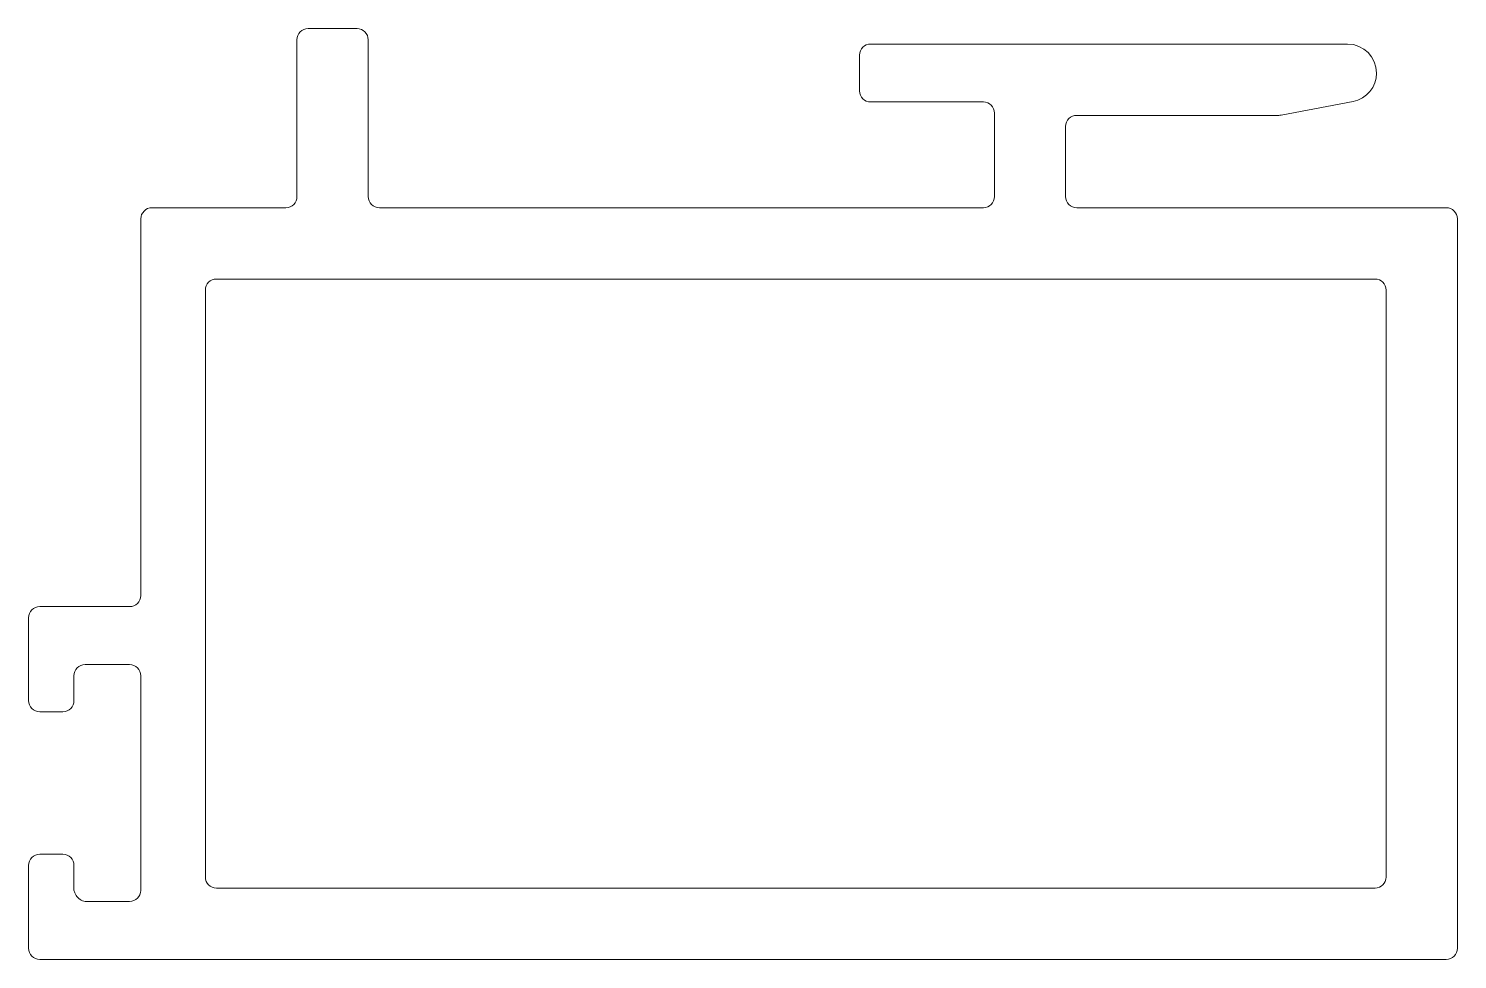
# Model space of a CAD drawing. Header units: inches. Extents: x -16 to 16.1, y 0 to 20.9.
import ezdxf

# ---------------------------------------------------------------- set-up
doc = ezdxf.new("R2010")
doc.units = ezdxf.units.IN
doc.header["$MEASUREMENT"] = 0
doc.layers.add('CLIP', color=7, linetype='Continuous')

msp = doc.modelspace()

# ---------------------------------------------------------------- linework, layer by layer
at = {"layer": 'CLIP', "color": 7, "linetype": 'Continuous', "lineweight": 0}
for p, q in [((-9.714, 20.909), (-8.614, 20.909)), ((-9.964, 17.136), (-9.964, 20.659)), ((-8.364, 20.659), (-8.364, 17.136)), ((2.918, 20.561), (13.629, 20.561)), ((2.668, 19.511), (2.668, 20.311)), ((5.45, 19.261), (2.918, 19.261)), ((13.751, 19.272), (12.133, 18.965)), ((5.7, 17.136), (5.7, 19.011)), ((12.086, 18.961), (7.545, 18.961)), ((7.295, 18.711), (7.295, 17.136)), ((-13.221, 16.886), (-10.214, 16.886)), ((-8.114, 16.886), (5.45, 16.886)), ((7.545, 16.886), (15.844, 16.886)), ((-13.471, 8.181), (-13.471, 16.636)), ((16.094, 16.636), (16.094, 0.261)), ((14.244, 15.286), (-11.771, 15.286)), ((-12.021, 15.036), (-12.021, 1.861)), ((14.494, 1.861), (14.494, 15.036)), ((-15.741, 7.931), (-13.721, 7.931)), ((-15.991, 5.821), (-15.991, 7.681)), ((-13.721, 6.631), (-14.721, 6.631)), ((-14.971, 6.381), (-14.971, 5.821)), ((-13.471, 1.561), (-13.471, 6.381)), ((-15.221, 5.571), (-15.741, 5.571)), ((-15.741, 2.371), (-15.221, 2.371)), ((-15.991, 0.261), (-15.991, 2.121)), ((-14.971, 2.121), (-14.971, 1.686)), ((-11.771, 1.611), (14.244, 1.611)), ((14.494, 1.861), (14.494, 1.861)), ((-14.721, 1.311), (-13.721, 1.311)), ((15.844, 0.011), (-15.741, 0.011))]:
    msp.add_line(p, q, dxfattribs=at)
for centre, radius, start, end in [((-9.714, 20.659), 0.25, 90, 180), ((-8.614, 20.659), 0.25, 360, 90), ((2.918, 20.311), 0.25, 90, 180), ((13.629, 19.911), 0.65, 0, 90), ((13.629, 19.911), 0.65, 280.7435, 0), ((2.918, 19.511), 0.25, 180, 270), ((5.45, 19.011), 0.25, 0, 90), ((7.545, 18.711), 0.25, 90, 180), ((12.086, 19.211), 0.25, 270, 280.7435), ((-10.214, 17.136), 0.25, 270, 0), ((-8.114, 17.136), 0.25, 180, 270), ((5.45, 17.136), 0.25, 270, 0), ((7.545, 17.136), 0.25, 180, 270), ((-13.221, 16.636), 0.25, 90, 180), ((15.844, 16.636), 0.25, 360, 90), ((-11.771, 15.036), 0.25, 90, 180), ((14.244, 15.036), 0.25, 0, 90), ((-13.721, 8.181), 0.25, 270, 0), ((-15.741, 7.681), 0.25, 90, 180), ((-14.721, 6.381), 0.25, 90, 180), ((-13.721, 6.381), 0.25, 0, 90), ((-15.741, 5.821), 0.25, 180, 270), ((-15.221, 5.821), 0.25, 270, 360), ((-15.741, 2.121), 0.25, 90, 180), ((-15.221, 2.121), 0.25, 0, 90), ((-14.658, 1.624), 0.319, 168.6548, 258.6548), ((-11.771, 1.861), 0.25, 180, 270), ((14.244, 1.861), 0.25, 270, 0), ((-13.721, 1.561), 0.25, 270, 0), ((-15.741, 0.261), 0.25, 180, 270), ((15.844, 0.261), 0.25, 270, 360)]:
    msp.add_arc(centre, radius, start, end, dxfattribs=at)

doc.saveas('drawing.dxf')
